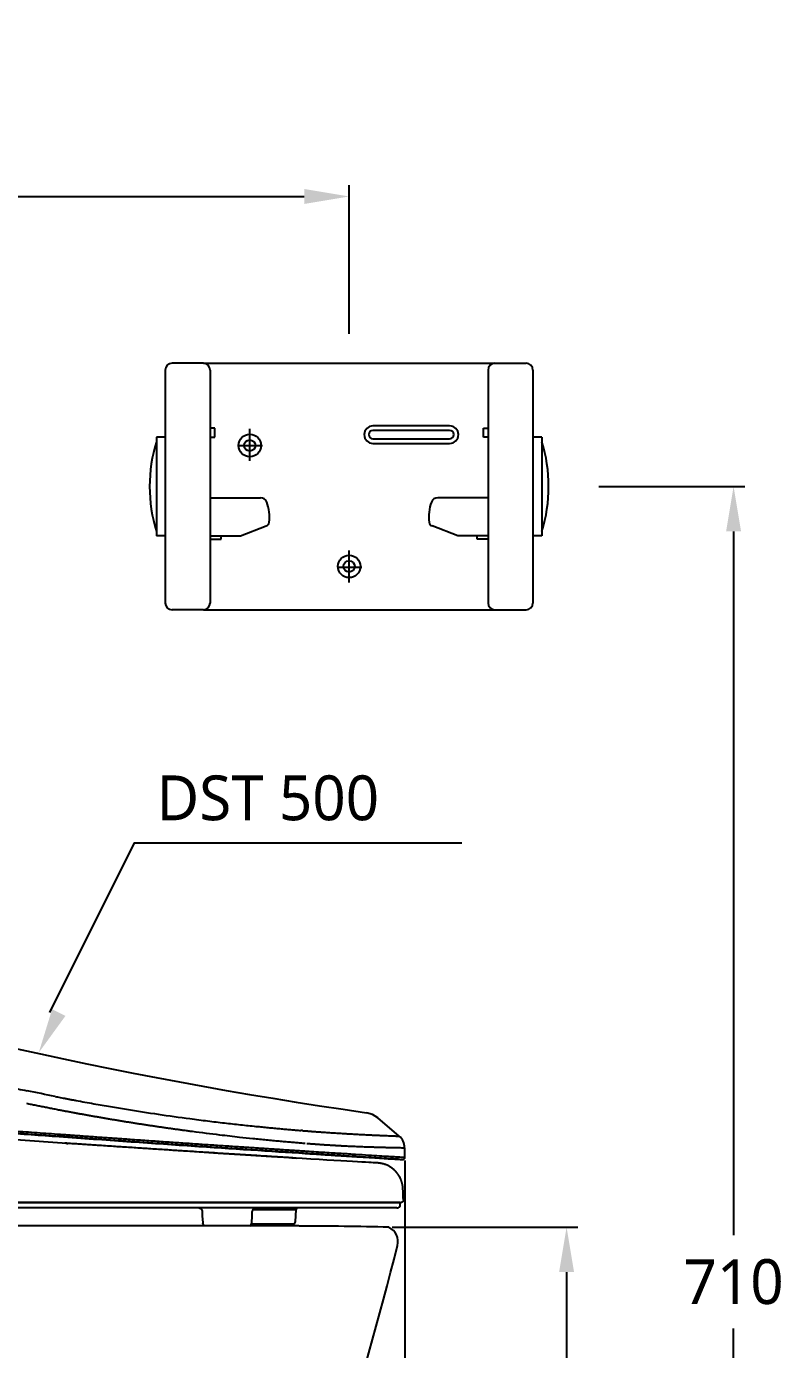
# Model space of a CAD drawing. Extents: x -4361 to 1554, y -156 to 2372.
# Drawn here: x -3653 to -3315, y 516 to 1107 of the extents above; entities that cross this region are included whole.
import ezdxf

# ---------------------------------------------------------------- set-up
doc = ezdxf.new("R2010")
doc.units = 0
doc.header["$LTSCALE"] = 20
doc.header["$MEASUREMENT"] = 0
doc.layers.get('0').update_dxf_attribs({"linetype": 'CONTINUOUS'})
doc.layers.get('DEFPOINTS').update_dxf_attribs({"linetype": 'CONTINUOUS'})
for name, color, linetype in [('1', 7, 'CONTINUOUS'), ('2', 2, 'CONTINUOUS'), ('3', 3, 'CONTINUOUS'), ('4', 4, 'CONTINUOUS')]:
    doc.layers.add(name, color=color, linetype=linetype)
doc.styles.add('ROMANS', font='NanumGothic.ttf', dxfattribs={"height": 10.144927})
doc.styles.get("Standard").update_dxf_attribs({"font": 'NanumGothic.ttf'})
doc.dimstyles.get("Standard").update_dxf_attribs({"dimtxt": 2.7, "dimasz": 2.5, "dimexe": 1.5, "dimexo": 1.5, "dimgap": 1.5, "dimtad": 1, "dimdec": 0, "dimlfac": 10, "dimzin": 0, "dimdsep": 46, "dimtxsty": 'Standard', "dimcen": 0, "dimclrt": 2, "dimadec": 0, "dimazin": 0, "dimtfac": 1, "dimtdec": 0, "dimtmove": 0, "dimatfit": 3, "dimfxl": 0, "dimtolj": 1, "dimtzin": 0, "dimarcsym": 0})

# ---------------------------------------------------------------- blocks, each defined once
blk = doc.blocks.new('*D57')
at = {"color": 3, "lineweight": -2}
for p, q in [((-3397.72, 901.32), (-3332.65, 901.32)), ((-3337.65, 881.32), (-3337.65, 567.14)), ((-3337.65, 211.32), (-3337.65, 525.5)), ((-3354.85, 191.32), (-3332.65, 191.32))]:
    blk.add_line(p, q, dxfattribs=at)
at = {"color": 3}
for points in [[(-3340.98, 881.32), (-3334.31, 881.32), (-3337.65, 901.32)], [(-3340.98, 211.32), (-3334.31, 211.32), (-3337.65, 191.32)]]:
    blk.add_solid(points, dxfattribs=at)
at = {"layer": 'DEFPOINTS', "color": 0}
for p in [(-3399.22, 901.32), (-3356.35, 191.32), (-3337.65, 191.32)]:
    blk.add_point(p, dxfattribs=at)
at = {"color": 2, "insert": (-3337.65, 546.32), "char_height": 20, "attachment_point": 5}
blk.add_mtext('\\A1;710', dxfattribs=at)
blk = doc.blocks.new('*D58')
at = {"layer": '1', "color": 3, "lineweight": -2}
for p, q in [((-4229.15, 1105.16), (-4229.15, 1025.78)), ((-3509.15, 969.5), (-3509.15, 1035.78)), ((-4209.15, 1030.78), (-3529.15, 1030.78))]:
    blk.add_line(p, q, dxfattribs=at)
at = {"layer": '1', "color": 3}
for points in [[(-4209.15, 1034.11), (-4209.15, 1027.45), (-4229.15, 1030.78)], [(-3529.15, 1034.11), (-3529.15, 1027.45), (-3509.15, 1030.78)]]:
    blk.add_solid(points, dxfattribs=at)
at = {"layer": 'DEFPOINTS', "color": 0}
for p in [(-4229.15, 1106.66), (-3509.15, 1030.78), (-3509.15, 968)]:
    blk.add_point(p, dxfattribs=at)
at = {"layer": '1', "color": 2, "insert": (-3869.15, 1051.62), "char_height": 20, "attachment_point": 5}
blk.add_mtext('\\A1;720', dxfattribs=at)
blk = doc.blocks.new('*D66')
at = {"color": 3, "lineweight": -2}
for p, q in [((-3489.94, 570.7), (-3407.15, 570.7)), ((-3412.15, 550.7), (-3412.15, 401.91)), ((-3412.15, 211.32), (-3412.15, 360.11)), ((-3633.8, 191.32), (-3407.15, 191.32))]:
    blk.add_line(p, q, dxfattribs=at)
at = {"color": 3}
for points in [[(-3415.49, 550.7), (-3408.82, 550.7), (-3412.15, 570.7)], [(-3415.49, 211.32), (-3408.82, 211.32), (-3412.15, 191.32)]]:
    blk.add_solid(points, dxfattribs=at)
at = {"layer": 'DEFPOINTS', "color": 0}
for p in [(-3491.44, 570.7), (-3635.3, 191.32), (-3412.15, 191.32)]:
    blk.add_point(p, dxfattribs=at)
at = {"color": 2, "insert": (-3412.15, 381.01), "char_height": 20, "attachment_point": 5}
blk.add_mtext('\\A1;380', dxfattribs=at)
blk = doc.blocks.new('*D62')
at = {"color": 3, "lineweight": -2}
for p, q in [((-3484.29, 600.46), (-3484.29, -45.98)), ((-4229.15, 189.82), (-4229.15, -45.98)), ((-4209.15, -40.98), (-3504.29, -40.98))]:
    blk.add_line(p, q, dxfattribs=at)
at = {"color": 3}
for points in [[(-4209.15, -37.64), (-4209.15, -44.31), (-4229.15, -40.98)], [(-3504.29, -37.64), (-3504.29, -44.31), (-3484.29, -40.98)]]:
    blk.add_solid(points, dxfattribs=at)
at = {"layer": 'DEFPOINTS', "color": 0}
for p in [(-3484.29, 601.96), (-4229.15, 191.32), (-3484.29, -40.98)]:
    blk.add_point(p, dxfattribs=at)
at = {"color": 2, "insert": (-3858.72, -20.2), "char_height": 20, "attachment_point": 5}
blk.add_mtext('\\A1;745', dxfattribs=at)

msp = doc.modelspace()

# ---------------------------------------------------------------- linework, layer by layer
for p, q in [((-3486.83, 611.4), (-3496.32, 619.53)), ((-3635.02, 608.23), (-3635.63, 608.28)), ((-3532.44, 601.48), (-3532.92, 601.51)), ((-3632.38, 581.82), (-3812.96, 581.82)), ((-3526.98, 581.82), (-3632.38, 581.82)), ((-3486.33, 581.82), (-3526.98, 581.82)), ((-3486.33, 580.82), (-3486.33, 581.82)), ((-3574.72, 577.82), (-3574.72, 575.82)), ((-3574.72, 575.82), (-3574.48, 572.65)), ((-3552.61, 572.65), (-3552.33, 575.82)), ((-3552.33, 575.82), (-3552.33, 577.82)), ((-3532.8, 578.56), (-3552.14, 578.56)), ((-3533.08, 573.27), (-3532.8, 578.56))]:
    msp.add_line(p, q)
at = {"flags": 128}
for points in [[(-3496.3, 619.51), (-3498.7, 621.04), (-3501.43, 621.84)], [(-3635.1, 608.14), (-3657.8, 609.69), (-3685.45, 611.35), (-3709.32, 613.07), (-3733.38, 614.85), (-3756.85, 616.64)], [(-3532.89, 601.5), (-3543.81, 602.19), (-3555.36, 602.92), (-3567.5, 603.7), (-3580.18, 604.51), (-3593.34, 605.37), (-3606.94, 606.26), (-3620.93, 607.19), (-3634.57, 608.11)], [(-3496.9, 599.44), (-3496.9, 599.44), (-3497.08, 599.45), (-3497.57, 599.47), (-3498.36, 599.51), (-3499.29, 599.57), (-3500.43, 599.63), (-3501.84, 599.71), (-3503.53, 599.81), (-3505.48, 599.92), (-3507.7, 600.05), (-3510.19, 600.2), (-3512.92, 600.36), (-3515.9, 600.54), (-3519.13, 600.73), (-3522.58, 600.94), (-3526.27, 601.16), (-3530.17, 601.4), (-3533.61, 601.6)]]:
    msp.add_lwpolyline(points, dxfattribs=at)
for centre, radius, start, end in [((-3210.79, 2648.01), 2046.91, 252.37726, 261.83817), ((-3490.99, 606.32), 6.57, 359.14546, 50.9237), ((-7483.53, 524.32), 4000, 1.11203, 1.17319), ((-3497.13, 594.95), 4.5, 87.00132, 92.53693), ((-3485.28, 601.93), 1, 266.45627, 1.73021), ((-3550.83, 577.82), 1.5, 90, 180), ((-3532.01, 578.52), 0.8, 90, 177), ((-3487.83, 580.82), 1.5, 270, 0), ((-3534.08, 573.32), 1, 270, 356.99995), ((-3572.4, 572.77), 2.09, 183.39679, 224.18359), ((-3554.6, 572.82), 2, 310.37912, 355), ((-3523.97, -477.63), 1048.83, 88.2225, 90.39731), ((-3494.33, 564.32), 7, 345.02477, 65.63388), ((-5011.85, 943.02), 1571.02, 331.52271, 345.98549)]:
    msp.add_arc(centre, radius, start, end)
for points, knots in [([(-3827.98, 683.4), (-3827.21, 683.09), (-3825.67, 682.47), (-3823.38, 681.57), (-3821.14, 680.69), (-3818.95, 679.83), (-3816.8, 679), (-3814.7, 678.18), (-3812.64, 677.39), (-3810.63, 676.63), (-3805.93, 674.85), (-3798.57, 672.11), (-3788.48, 668.48), (-3778.12, 664.87), (-3767.79, 661.41), (-3756.83, 657.86), (-3745.54, 654.34), (-3734.09, 650.92), (-3722.86, 647.71), (-3711.98, 644.72), (-3700.97, 641.83), (-3689.98, 639.09), (-3681.54, 637.08), (-3671.55, 635.7), (-3668.14, 634.93), (-3664.56, 634.14), (-3660.81, 633.32), (-3656.88, 632.47), (-3654.21, 631.91), (-3652.84, 631.63)], [0, 0, 0, 0, 0.0138734, 0.0274604, 0.0407621, 0.0537798, 0.0665145, 0.0789673, 0.0911392, 0.1030313, 0.1146445, 0.1743901, 0.2332494, 0.2926039, 0.3566416, 0.4143727, 0.4843971, 0.5538583, 0.6141013, 0.6800954, 0.7433561, 0.8059629, 0.8717218, 0.8905761, 0.9104379, 0.9313089, 0.9531911, 0.9760871, 1, 1, 1, 1]), ([(-3845.42, 627.24), (-3811.12, 624.3), (-3776.82, 621.47), (-3708.91, 616.11), (-3671.32, 613.57), (-3638.45, 611.2)], [0, 0, 0, 0, 0.5, 0.5, 1, 1, 1, 1]), ([(-3638.8, 611.23), (-3639.62, 611.29), (-3641.25, 611.4), (-3643.71, 611.58), (-3646.16, 611.76), (-3648.62, 611.94), (-3651.08, 612.12), (-3653.54, 612.3), (-3656, 612.48), (-3658.46, 612.66), (-3660.92, 612.84), (-3663.38, 613.02), (-3669.5, 613.47), (-3683.31, 614.21), (-3696.81, 615.22), (-3710.35, 616.26), (-3723.83, 617.3), (-3737.26, 618.35), (-3750.47, 619.39), (-3763.54, 620.44), (-3776.28, 621.47), (-3788.82, 622.49), (-3800.85, 623.48), (-3812.6, 624.46), (-3822.02, 625.25), (-3829.38, 625.87), (-3834.71, 626.33), (-3840.05, 626.78), (-3843.63, 627.09), (-3845.42, 627.24)], [0, 0, 0, 0, 0.012464, 0.024918, 0.037363, 0.049797, 0.062222, 0.074637, 0.087043, 0.09944, 0.111828, 0.124207, 0.136578, 0.204114, 0.271685, 0.338603, 0.405781, 0.47176, 0.537293, 0.60049, 0.66414, 0.724262, 0.784264, 0.840206, 0.896076, 0.921897, 0.947823, 0.973857, 1, 1, 1, 1]), ([(-3845.33, 628.27), (-3844.44, 628.19), (-3842.66, 628.04), (-3839.98, 627.81), (-3837.32, 627.58), (-3834.65, 627.35), (-3831.99, 627.13), (-3829.34, 626.9), (-3826.69, 626.68), (-3824.05, 626.45), (-3821.4, 626.23), (-3818.77, 626.01), (-3816.14, 625.79), (-3813.51, 625.57), (-3810.89, 625.35), (-3808.27, 625.13), (-3805.66, 624.92), (-3803.06, 624.7), (-3800.46, 624.48), (-3797.86, 624.27), (-3795.27, 624.06), (-3792.68, 623.84), (-3790.1, 623.63), (-3787.52, 623.42), (-3784.95, 623.21), (-3782.39, 623), (-3779.83, 622.79), (-3777.27, 622.58), (-3774.72, 622.38), (-3772.18, 622.17), (-3769.64, 621.97), (-3767.1, 621.76), (-3764.57, 621.56), (-3762.05, 621.36), (-3759.53, 621.15), (-3757.02, 620.95), (-3754.51, 620.75), (-3752.01, 620.55), (-3749.52, 620.36), (-3747.03, 620.16), (-3744.54, 619.96), (-3741.08, 619.69), (-3736.64, 619.34), (-3731.23, 618.92), (-3725.84, 618.5), (-3720.47, 618.08), (-3715.11, 617.67), (-3709.77, 617.26), (-3704.45, 616.85), (-3699.15, 616.44), (-3693.86, 616.04), (-3688.6, 615.65), (-3683.35, 615.25), (-3674.12, 614.86), (-3668.91, 614.48), (-3663.73, 614.09), (-3658.56, 613.71), (-3653.41, 613.33), (-3648.28, 612.96), (-3643.17, 612.59), (-3639.78, 612.34), (-3638.09, 612.22)], [0, 0, 0, 0, 0.0129911, 0.0259606, 0.0389085, 0.0518349, 0.0647398, 0.0776231, 0.0904848, 0.103325, 0.1161436, 0.1289406, 0.1417161, 0.1544701, 0.1672024, 0.1799133, 0.1926025, 0.2052702, 0.2179163, 0.2305409, 0.2431439, 0.2557254, 0.2682852, 0.2808236, 0.2933403, 0.3058355, 0.3183091, 0.3307612, 0.3431916, 0.3556006, 0.3679879, 0.3803537, 0.3926979, 0.4050206, 0.4173217, 0.4296012, 0.4418591, 0.4540955, 0.4663103, 0.4785035, 0.4906752, 0.5028253, 0.529434, 0.5559936, 0.5825041, 0.6089656, 0.635378, 0.6617414, 0.6880557, 0.7143209, 0.740537, 0.7667041, 0.7928221, 0.8188911, 0.844911, 0.8708818, 0.8968036, 0.9226763, 0.9484999, 0.9742745, 1, 1, 1, 1]), ([(-3653.08, 626.06), (-3652.36, 625.91), (-3650.94, 625.62), (-3648.81, 625.19), (-3646.69, 624.76), (-3644.59, 624.35), (-3642.5, 623.94), (-3641.12, 623.67), (-3640.42, 623.53)], [0, 0, 0, 0, 0.169159, 0.337321, 0.504485, 0.670654, 0.835825, 1, 1, 1, 1]), ([(-3640.31, 629.1), (-3639.94, 629.03), (-3639.18, 628.88), (-3638.43, 628.74), (-3638.06, 628.67)], [0, 0, 0, 0, 0.499994, 1, 1, 1, 1]), ([(-3638.06, 628.67), (-3637.6, 628.58), (-3636.68, 628.4), (-3635.29, 628.13), (-3633.87, 627.86), (-3632.42, 627.59), (-3628.8, 626.91), (-3623.15, 625.88), (-3615.66, 624.57), (-3606, 622.97), (-3594.09, 621.12), (-3582.08, 619.44), (-3572.3, 618.19), (-3564.78, 617.28), (-3557.59, 616.47), (-3552.03, 615.89), (-3547.97, 615.48), (-3545.29, 615.22), (-3542.69, 614.97), (-3540.16, 614.74), (-3537.71, 614.52), (-3535.33, 614.31), (-3533.01, 614.11), (-3531.5, 613.99), (-3530.76, 613.93)], [0, 0, 0, 0, 0.01144, 0.023136, 0.035087, 0.047293, 0.059754, 0.126886, 0.191105, 0.252501, 0.37783, 0.506279, 0.579686, 0.651397, 0.721418, 0.78976, 0.817745, 0.845233, 0.872232, 0.898744, 0.924774, 0.950325, 0.975399, 1, 1, 1, 1]), ([(-3638.16, 623.09), (-3637.67, 623), (-3636.7, 622.81), (-3635.23, 622.53), (-3633.75, 622.25), (-3632.24, 621.97), (-3630.73, 621.69), (-3629.2, 621.41), (-3627.65, 621.13), (-3626.09, 620.85), (-3624.52, 620.57), (-3622.93, 620.29), (-3621.32, 620.01), (-3619.7, 619.73), (-3618.07, 619.44), (-3616.42, 619.16), (-3614.76, 618.88), (-3613.09, 618.6), (-3611.4, 618.33), (-3609.7, 618.05), (-3607.99, 617.77), (-3606.27, 617.5), (-3604.53, 617.22), (-3602.78, 616.95), (-3601.02, 616.67), (-3599.25, 616.4), (-3597.47, 616.13), (-3595.68, 615.87), (-3593.87, 615.6), (-3592.06, 615.34), (-3590.23, 615.08), (-3588.4, 614.82), (-3586.55, 614.56), (-3584.7, 614.3), (-3582.84, 614.05), (-3580.97, 613.8), (-3575.59, 613.08), (-3567.84, 612.12), (-3558.91, 611.09), (-3553.03, 610.47), (-3549.1, 610.06), (-3546.15, 609.77), (-3543.29, 609.49), (-3540.57, 609.24), (-3537.97, 609), (-3535.5, 608.78), (-3533.15, 608.58), (-3530.93, 608.4), (-3529.49, 608.28), (-3528.79, 608.23)], [0, 0, 0, 0, 0.011972, 0.024091, 0.036357, 0.04877, 0.061331, 0.074038, 0.086893, 0.099894, 0.113043, 0.126339, 0.139781, 0.153371, 0.167109, 0.180993, 0.195024, 0.209202, 0.223528, 0.238001, 0.25262, 0.267387, 0.282301, 0.297362, 0.31257, 0.327924, 0.343426, 0.359075, 0.374871, 0.390814, 0.406903, 0.42314, 0.439523, 0.456054, 0.472731, 0.489556, 0.506527, 0.618756, 0.703402, 0.760464, 0.789942, 0.819779, 0.848594, 0.876385, 0.903153, 0.928899, 0.953622, 0.977322, 1, 1, 1, 1]), ([(-3529.53, 603.73), (-3529.9, 603.76), (-3530.63, 603.81), (-3531.74, 603.88), (-3532.86, 603.95), (-3533.97, 604.02), (-3535.09, 604.1), (-3537.94, 604.28), (-3542.59, 604.59), (-3549.08, 605.01), (-3555.64, 605.45), (-3562.43, 605.9), (-3569.54, 606.38), (-3577.04, 606.89), (-3584.76, 607.42), (-3592.67, 607.96), (-3600.68, 608.52), (-3608.63, 609.08), (-3616.55, 609.63), (-3622.74, 610.07), (-3627.28, 610.4), (-3630.14, 610.6), (-3633.01, 610.81), (-3635.9, 611.02), (-3637.83, 611.16), (-3638.8, 611.23)], [0, 0, 0, 0, 0.01203, 0.02403, 0.036003, 0.047947, 0.059864, 0.071754, 0.138424, 0.204914, 0.268844, 0.3328, 0.401468, 0.470091, 0.540564, 0.611119, 0.680658, 0.750214, 0.815877, 0.881849, 0.905421, 0.92902, 0.952647, 0.976306, 1, 1, 1, 1]), ([(-3638.09, 612.22), (-3638.09, 612.07), (-3638.11, 611.93), (-3638.16, 611.68), (-3638.19, 611.58), (-3638.25, 611.41), (-3638.28, 611.34), (-3638.36, 611.23), (-3638.41, 611.2), (-3638.45, 611.2)], [0, 0, 0, 0, 0.25, 0.25, 0.5, 0.5, 0.75, 0.75, 1, 1, 1, 1]), ([(-3638.45, 611.2), (-3628.19, 610.46), (-3618.11, 609.74), (-3598.47, 608.36), (-3588.91, 607.7), (-3570.43, 606.44), (-3561.53, 605.84), (-3544.49, 604.71), (-3536.36, 604.18), (-3528.69, 603.68)], [0, 0, 0, 0, 0.25, 0.25, 0.5, 0.5, 0.75, 0.75, 1, 1, 1, 1]), ([(-3638.09, 612.22), (-3637.56, 612.18), (-3636.5, 612.11), (-3634.93, 611.99), (-3633.35, 611.88), (-3631.79, 611.77), (-3630.23, 611.66), (-3628.68, 611.55), (-3627.14, 611.44), (-3625.61, 611.33), (-3624.08, 611.22), (-3622.56, 611.11), (-3621.04, 611), (-3619.53, 610.9), (-3618.03, 610.79), (-3616.54, 610.69), (-3615.06, 610.58), (-3613.58, 610.48), (-3612.11, 610.37), (-3610.64, 610.27), (-3609.18, 610.17), (-3605.72, 609.93), (-3600.29, 609.55), (-3593.02, 609.04), (-3585.92, 608.56), (-3578.92, 608.08), (-3572.04, 607.61), (-3565.27, 607.16), (-3558.67, 606.72), (-3553.51, 606.37), (-3549.7, 606.12), (-3547.16, 605.95), (-3544.65, 605.79), (-3542.17, 605.62), (-3539.72, 605.46), (-3537.3, 605.31), (-3534.91, 605.15), (-3532.55, 605), (-3530.22, 604.85), (-3528.69, 604.75), (-3527.92, 604.7)], [0, 0, 0, 0, 0.012828, 0.025626, 0.038392, 0.051127, 0.063832, 0.076505, 0.089147, 0.101759, 0.114339, 0.126889, 0.139407, 0.151895, 0.164351, 0.176777, 0.189171, 0.201534, 0.213867, 0.226168, 0.238439, 0.250678, 0.314057, 0.376887, 0.439167, 0.500898, 0.563926, 0.626563, 0.688811, 0.750669, 0.775798, 0.800883, 0.825925, 0.850923, 0.875878, 0.90079, 0.925657, 0.950482, 0.975263, 1, 1, 1, 1]), ([(-3529.95, 613.86), (-3529.65, 613.84), (-3529.07, 613.79), (-3528.2, 613.72), (-3527.36, 613.66), (-3526.53, 613.59), (-3525.72, 613.53), (-3524.92, 613.47), (-3524.14, 613.41), (-3523.38, 613.35), (-3522.63, 613.3), (-3521.9, 613.25), (-3520.97, 613.18), (-3519.86, 613.1), (-3518.55, 613.01), (-3517.25, 612.92), (-3515.95, 612.84), (-3514.65, 612.76), (-3513.79, 612.7), (-3513.36, 612.68)], [0, 0, 0, 0, 0.0486696, 0.0967577, 0.1442705, 0.191214, 0.237594, 0.283416, 0.3286853, 0.373407, 0.4175861, 0.4612274, 0.5043354, 0.5838152, 0.6645007, 0.7464237, 0.8296204, 0.914131, 1, 1, 1, 1]), ([(-3513.36, 612.68), (-3512.59, 612.63), (-3511.06, 612.54), (-3508.8, 612.41), (-3506.43, 612.28), (-3504.43, 612.17), (-3502.84, 612.09), (-3501.73, 612.04), (-3500.69, 611.98), (-3499.71, 611.94), (-3498.79, 611.89), (-3497.93, 611.85), (-3496.73, 611.8), (-3495.3, 611.73), (-3493.7, 611.66), (-3492.22, 611.6), (-3490.74, 611.54), (-3489.58, 611.49), (-3488.77, 611.46), (-3488.27, 611.45), (-3487.86, 611.43), (-3487.48, 611.41), (-3487.14, 611.4), (-3486.93, 611.39), (-3486.82, 611.39), (-3486.83, 611.39), (-3486.84, 611.39)], [0, 0, 0, 0, 0.045615, 0.091134, 0.140788, 0.200489, 0.228935, 0.256635, 0.283594, 0.309816, 0.3353, 0.360047, 0.38405, 0.442328, 0.495585, 0.551706, 0.61443, 0.691877, 0.734636, 0.771224, 0.80157, 0.839324, 0.886538, 0.936166, 0.974305, 1, 1, 1, 1]), ([(-3534.74, 601.7), (-3535.1, 601.72), (-3535.84, 601.76), (-3536.98, 601.84), (-3538.14, 601.91), (-3539.33, 601.98), (-3540.55, 602.06), (-3541.8, 602.14), (-3543.07, 602.22), (-3544.38, 602.3), (-3545.72, 602.38), (-3548.8, 602.58), (-3553.58, 602.88), (-3561.33, 603.37), (-3570.46, 603.95), (-3579.66, 604.54), (-3587.64, 605.05), (-3594.22, 605.48), (-3600.89, 605.92), (-3607.57, 606.35), (-3614.34, 606.8), (-3619.93, 607.17), (-3624.25, 607.45), (-3627.14, 607.65), (-3629.96, 607.83), (-3632.7, 608.02), (-3634.51, 608.14), (-3635.4, 608.2)], [0, 0, 0, 0, 0.013183, 0.026616, 0.040298, 0.054227, 0.068402, 0.08282, 0.097482, 0.112385, 0.12753, 0.142916, 0.216094, 0.285799, 0.391735, 0.500091, 0.561653, 0.62509, 0.689152, 0.750072, 0.811182, 0.875037, 0.901509, 0.927241, 0.952234, 0.976488, 1, 1, 1, 1]), ([(-3486.55, 601.01), (-3486.55, 601.01), (-3486.44, 601), (-3486.82, 601.02), (-3487.74, 601.08), (-3489.39, 601.18), (-3491.66, 601.32), (-3494.56, 601.51), (-3498.32, 601.74), (-3503.07, 602.04), (-3508.9, 602.41), (-3515.31, 602.82), (-3522.14, 603.26), (-3527.09, 603.58), (-3529.53, 603.73)], [0, 0, 0, 0, 0.000325, 0.085218, 0.170152, 0.255095, 0.340059, 0.425229, 0.510167, 0.61232, 0.714244, 0.813635, 0.908369, 1, 1, 1, 1]), ([(-3528.69, 603.68), (-3526.01, 603.51), (-3520.67, 603.16), (-3513.5, 602.7), (-3507.03, 602.29), (-3501.35, 601.93), (-3496.48, 601.63), (-3492.45, 601.37), (-3489.3, 601.18), (-3487, 601.03), (-3485.72, 600.96), (-3485.19, 600.92), (-3485.35, 600.93), (-3485.35, 600.93)], [0, 0, 0, 0, 0.100069, 0.200122, 0.300157, 0.400159, 0.500121, 0.600064, 0.700005, 0.799938, 0.899858, 0.999757, 1, 1, 1, 1]), ([(-3527.97, 608.16), (-3527.68, 608.14), (-3527.09, 608.09), (-3526.22, 608.02), (-3525.36, 607.96), (-3524.52, 607.89), (-3523.69, 607.83), (-3522.87, 607.77), (-3522.07, 607.71), (-3521.28, 607.66), (-3520.51, 607.61), (-3519.74, 607.55), (-3518.99, 607.51), (-3518.26, 607.46), (-3517.53, 607.41), (-3516.82, 607.37), (-3516.12, 607.33), (-3515.44, 607.29), (-3514.76, 607.25), (-3514.1, 607.21), (-3513.45, 607.18), (-3512.82, 607.14), (-3512.19, 607.11), (-3511.58, 607.08), (-3511.17, 607.06), (-3510.97, 607.05)], [0, 0, 0, 0, 0.047392, 0.094429, 0.141112, 0.18744, 0.233412, 0.279028, 0.324289, 0.369193, 0.413741, 0.457933, 0.501768, 0.545248, 0.58837, 0.631137, 0.673547, 0.7156, 0.757298, 0.798639, 0.839624, 0.880253, 0.920525, 0.960441, 1, 1, 1, 1]), ([(-3527.92, 604.7), (-3525.21, 604.52), (-3519.81, 604.18), (-3512.6, 603.72), (-3506.1, 603.31), (-3500.39, 602.95), (-3495.49, 602.64), (-3491.44, 602.39), (-3488.25, 602.19), (-3485.98, 602.05), (-3484.55, 601.97), (-3484.37, 601.95), (-3484.29, 601.95)], [0, 0, 0, 0, 0.101033, 0.200696, 0.300439, 0.400656, 0.500028, 0.600378, 0.70027, 0.80012, 0.900162, 1, 1, 1, 1]), ([(-3510.97, 607.05), (-3510, 607), (-3508.01, 606.91), (-3505.17, 606.79), (-3502.52, 606.69), (-3500.21, 606.61), (-3498.2, 606.54), (-3496.36, 606.48), (-3494.49, 606.43), (-3492.62, 606.38), (-3490.81, 606.33), (-3489.18, 606.3), (-3487.67, 606.27), (-3486.33, 606.24), (-3485.28, 606.23), (-3484.65, 606.22), (-3484.31, 606.21), (-3484.43, 606.22), (-3484.45, 606.22)], [0, 0, 0, 0, 0.057523, 0.117499, 0.179928, 0.235341, 0.283339, 0.333259, 0.385102, 0.447383, 0.51168, 0.577993, 0.646321, 0.725953, 0.81255, 0.893893, 0.974507, 1, 1, 1, 1]), ([(-3485.16, 587.99), (-3485.16, 588.1), (-3485.18, 588.33), (-3485.21, 588.66), (-3485.24, 588.99), (-3485.29, 589.31), (-3485.34, 589.62), (-3485.4, 589.92), (-3485.47, 590.22), (-3485.54, 590.51), (-3485.62, 590.79), (-3485.7, 591.06), (-3485.79, 591.33), (-3485.88, 591.59), (-3485.98, 591.84), (-3486.07, 592.08), (-3486.17, 592.31), (-3486.28, 592.54), (-3486.38, 592.75), (-3486.49, 592.96), (-3486.6, 593.17), (-3486.7, 593.36), (-3486.81, 593.55), (-3486.92, 593.73), (-3487.03, 593.9), (-3487.14, 594.07), (-3487.25, 594.23), (-3487.35, 594.38), (-3487.46, 594.53), (-3487.56, 594.66), (-3487.66, 594.8), (-3487.76, 594.92), (-3487.86, 595.04), (-3487.95, 595.16), (-3488.04, 595.26), (-3488.13, 595.37), (-3488.22, 595.46), (-3488.3, 595.55), (-3488.38, 595.64), (-3488.45, 595.72), (-3488.53, 595.8), (-3488.59, 595.87), (-3488.66, 595.93), (-3488.72, 595.99), (-3488.78, 596.05), (-3488.83, 596.1), (-3488.88, 596.14), (-3489.09, 596.34), (-3489.47, 596.68), (-3490.06, 597.14), (-3490.66, 597.55), (-3491.29, 597.93), (-3491.93, 598.26), (-3492.58, 598.55), (-3493.25, 598.8), (-3493.93, 599.01), (-3494.61, 599.18), (-3495.3, 599.31), (-3495.99, 599.4), (-3496.67, 599.44), (-3497.13, 599.44), (-3497.36, 599.44)], [0, 0, 0, 0, 0.018456, 0.036575, 0.054356, 0.071799, 0.088904, 0.105672, 0.122102, 0.138194, 0.153949, 0.169366, 0.184445, 0.199186, 0.21359, 0.227656, 0.241384, 0.254774, 0.267827, 0.280542, 0.292919, 0.304959, 0.316661, 0.328025, 0.339051, 0.34974, 0.360091, 0.370104, 0.379779, 0.389117, 0.398117, 0.406779, 0.415103, 0.42309, 0.430739, 0.43805, 0.445024, 0.451659, 0.457957, 0.463917, 0.46954, 0.474825, 0.479772, 0.484381, 0.488652, 0.492586, 0.496182, 0.499441, 0.539593, 0.579472, 0.619075, 0.658404, 0.697458, 0.736237, 0.774742, 0.812972, 0.850927, 0.888607, 0.926013, 0.963144, 1, 1, 1, 1]), ([(-3632.85, 579.32), (-3633.64, 579.32), (-3635.22, 579.32), (-3637.59, 579.32), (-3639.96, 579.32), (-3642.33, 579.32), (-3644.71, 579.32), (-3647.09, 579.32), (-3649.47, 579.32), (-3651.86, 579.32), (-3654.25, 579.32), (-3656.64, 579.32), (-3659.03, 579.32), (-3661.43, 579.32), (-3663.83, 579.32), (-3666.23, 579.32), (-3668.64, 579.32), (-3671.04, 579.32), (-3673.46, 579.32), (-3682.69, 579.32), (-3690.78, 579.32), (-3701.74, 579.32), (-3712.74, 579.32), (-3723.78, 579.32), (-3734.86, 579.32), (-3745.97, 579.32), (-3757.11, 579.32), (-3766.2, 579.32), (-3773.22, 579.32), (-3778.18, 579.32), (-3783.14, 579.32), (-3788.11, 579.32), (-3793.07, 579.32), (-3798.04, 579.32), (-3803.01, 579.32), (-3807.98, 579.32), (-3811.3, 579.32), (-3812.96, 579.32)], [0, 0, 0, 0, 0.0138759, 0.02775, 0.0416226, 0.0554937, 0.0693637, 0.0832328, 0.0971012, 0.1109691, 0.1248368, 0.1387045, 0.1525723, 0.1664406, 0.1803096, 0.1941794, 0.2080504, 0.2219227, 0.2357965, 0.2496721, 0.3122633, 0.3748347, 0.4374067, 0.5000003, 0.5625915, 0.6251628, 0.6877349, 0.7503284, 0.7780775, 0.8058204, 0.833559, 0.8612951, 0.8890303, 0.9167667, 0.9445059, 0.9722497, 1, 1, 1, 1]), ([(-3759.67, 581.82), (-3758.88, 581.82), (-3757.29, 581.82), (-3754.91, 581.82), (-3752.53, 581.82), (-3750.15, 581.82), (-3747.78, 581.82), (-3745.41, 581.82), (-3743.04, 581.82), (-3740.67, 581.82), (-3738.3, 581.82), (-3735.93, 581.82), (-3733.57, 581.82), (-3731.2, 581.82), (-3728.84, 581.82), (-3726.48, 581.82), (-3724.12, 581.82), (-3721.77, 581.82), (-3719.41, 581.82), (-3717.06, 581.82), (-3714.71, 581.82), (-3712.36, 581.82), (-3710.02, 581.82), (-3707.67, 581.82), (-3705.33, 581.82), (-3702.99, 581.82), (-3700.65, 581.82), (-3698.32, 581.82), (-3695.99, 581.82), (-3693.65, 581.82), (-3691.33, 581.82), (-3689, 581.82), (-3686.68, 581.82), (-3684.36, 581.82), (-3682.04, 581.82), (-3679.72, 581.82), (-3673.41, 581.82), (-3671.1, 581.82), (-3668.79, 581.82), (-3666.48, 581.82), (-3664.18, 581.82), (-3661.88, 581.82), (-3659.58, 581.82), (-3657.28, 581.82), (-3654.99, 581.82), (-3652.7, 581.82), (-3650.42, 581.82), (-3648.13, 581.82), (-3645.85, 581.82), (-3643.57, 581.82), (-3641.3, 581.82), (-3639.03, 581.82), (-3636.76, 581.82), (-3634.49, 581.82), (-3632.98, 581.82), (-3632.23, 581.82)], [0, 0, 0, 0, 0.018931, 0.03786, 0.056787, 0.075711, 0.094633, 0.113552, 0.132469, 0.151383, 0.170295, 0.189204, 0.208111, 0.227016, 0.245918, 0.264818, 0.283715, 0.30261, 0.321502, 0.340392, 0.359279, 0.378164, 0.397047, 0.415927, 0.434805, 0.45368, 0.472553, 0.491423, 0.510291, 0.529156, 0.548019, 0.56688, 0.585738, 0.604594, 0.623447, 0.642298, 0.661146, 0.679992, 0.698836, 0.717677, 0.736515, 0.755352, 0.774185, 0.793017, 0.811845, 0.830672, 0.849496, 0.868317, 0.887137, 0.905953, 0.924767, 0.943579, 0.962389, 0.981196, 1, 1, 1, 1]), ([(-3528.06, 579.32), (-3528.44, 579.32), (-3529.2, 579.32), (-3530.35, 579.32), (-3531.51, 579.32), (-3532.68, 579.32), (-3533.85, 579.32), (-3535.03, 579.32), (-3536.21, 579.32), (-3537.4, 579.32), (-3538.6, 579.32), (-3539.81, 579.32), (-3541.02, 579.32), (-3542.25, 579.32), (-3543.47, 579.32), (-3544.71, 579.32), (-3545.95, 579.32), (-3547.2, 579.32), (-3548.45, 579.32), (-3549.72, 579.32), (-3552.59, 579.32), (-3557.12, 579.32), (-3563.43, 579.32), (-3569.87, 579.32), (-3576.44, 579.32), (-3583.15, 579.32), (-3589.97, 579.32), (-3596.9, 579.32), (-3602.53, 579.32), (-3606.78, 579.32), (-3609.63, 579.32), (-3612.48, 579.32), (-3615.35, 579.32), (-3618.23, 579.32), (-3621.13, 579.32), (-3624.04, 579.32), (-3626.96, 579.32), (-3629.9, 579.32), (-3631.87, 579.32), (-3632.85, 579.32)], [0, 0, 0, 0, 0.013123, 0.026242, 0.039357, 0.052469, 0.065577, 0.078684, 0.091788, 0.104891, 0.117993, 0.131095, 0.144197, 0.1573, 0.170404, 0.18351, 0.196618, 0.20973, 0.222844, 0.235963, 0.249086, 0.311842, 0.374541, 0.437241, 0.500001, 0.562757, 0.625456, 0.688156, 0.750915, 0.775844, 0.800759, 0.825663, 0.850561, 0.875454, 0.900348, 0.925246, 0.950152, 0.975069, 1, 1, 1, 1]), ([(-3632.23, 581.82), (-3622.27, 581.82), (-3612.51, 581.82), (-3593.53, 581.82), (-3584.31, 581.82), (-3566.54, 581.82), (-3558, 581.82), (-3541.7, 581.82), (-3533.96, 581.82), (-3526.67, 581.82)], [0, 0, 0, 0, 0.25, 0.25, 0.5, 0.5, 0.75, 0.75, 1, 1, 1, 1]), ([(-3576.02, 579.32), (-3575.85, 579.32), (-3575.68, 579.28), (-3575.37, 579.13), (-3575.22, 579.02), (-3574.98, 578.74), (-3574.89, 578.58), (-3574.76, 578.21), (-3574.72, 578.02), (-3574.72, 577.82)], [0, 0, 0, 0, 0.25, 0.25, 0.5, 0.5, 0.75, 0.75, 1, 1, 1, 1]), ([(-3487.83, 579.32), (-3487.83, 579.32), (-3487.83, 579.32), (-3487.85, 579.32), (-3487.88, 579.32), (-3487.91, 579.32), (-3487.96, 579.32), (-3488.01, 579.32), (-3488.08, 579.32), (-3488.15, 579.32), (-3488.24, 579.32), (-3488.34, 579.32), (-3488.44, 579.32), (-3488.75, 579.32), (-3489.41, 579.32), (-3490.67, 579.32), (-3492.27, 579.32), (-3494.2, 579.32), (-3496.46, 579.32), (-3499.01, 579.32), (-3501.85, 579.32), (-3504.95, 579.32), (-3508.3, 579.32), (-3511.87, 579.32), (-3515.65, 579.32), (-3518.74, 579.32), (-3521.02, 579.32), (-3522.38, 579.32), (-3523.76, 579.32), (-3525.17, 579.32), (-3526.6, 579.32), (-3527.58, 579.32), (-3528.06, 579.32)], [0, 0, 0, 0, 0.0109605, 0.0219172, 0.0328709, 0.0438224, 0.0547725, 0.0657219, 0.0766714, 0.0876219, 0.098574, 0.1095286, 0.1204865, 0.1314483, 0.1968292, 0.2622148, 0.3269376, 0.3916652, 0.4554252, 0.5191901, 0.5817103, 0.6442351, 0.7052715, 0.7663126, 0.8256586, 0.8850095, 0.9041796, 0.9233422, 0.9425013, 0.9616612, 0.980826, 1, 1, 1, 1]), ([(-3526.67, 581.82), (-3520.21, 581.82), (-3514.4, 581.82), (-3504.28, 581.82), (-3499.96, 581.82), (-3493, 581.82), (-3490.35, 581.82), (-3486.8, 581.82), (-3485.91, 581.82), (-3485.91, 581.82)], [0, 0, 0, 0, 0.25, 0.25, 0.5, 0.5, 0.75, 0.75, 1, 1, 1, 1]), ([(-3484.91, 582.87), (-3484.91, 582.85), (-3484.9, 582.71), (-3484.96, 582.43), (-3485.14, 582.15), (-3485.34, 581.99), (-3485.51, 581.9), (-3485.7, 581.83), (-3485.84, 581.82), (-3485.91, 581.82)], [0, 0, 0, 0, 0.02977, 0.271719, 0.513668, 0.627471, 0.74646, 0.870637, 1, 1, 1, 1]), ([(-3635.51, 571.32), (-3643.59, 571.32), (-3651.72, 571.32), (-3668.07, 571.32), (-3680.29, 571.32), (-3696.82, 571.32), (-3705.12, 571.32), (-3721.79, 571.32), (-3730.16, 571.32), (-3746.94, 571.32), (-3755.36, 571.32), (-3772.25, 571.32), (-3780.71, 571.32), (-3797.65, 571.32), (-3806.14, 571.32), (-3823.13, 571.32), (-3831.63, 571.32), (-3840.13, 571.32)], [0, 0, 0, 0, 0.125, 0.125, 0.25, 0.25, 0.375, 0.375, 0.5, 0.5, 0.625, 0.625, 0.75, 0.75, 0.875, 0.875, 1, 1, 1, 1]), ([(-3532.27, 571.32), (-3535.81, 571.32), (-3539.45, 571.32), (-3546.97, 571.32), (-3550.84, 571.32), (-3558.78, 571.32), (-3562.85, 571.32), (-3571.18, 571.32), (-3575.44, 571.32), (-3584.14, 571.32), (-3588.57, 571.32), (-3597.59, 571.32), (-3602.18, 571.32), (-3611.49, 571.32), (-3616.21, 571.32), (-3625.77, 571.32), (-3630.62, 571.32), (-3635.51, 571.32)], [0, 0, 0, 0, 0.125, 0.125, 0.25, 0.25, 0.375, 0.375, 0.5, 0.5, 0.625, 0.625, 0.75, 0.75, 0.875, 0.875, 1, 1, 1, 1]), ([(-3552.7, 572.32), (-3552.06, 572.32), (-3549.48, 572.32), (-3545.7, 572.32), (-3541.46, 572.32), (-3538.16, 572.32), (-3535.8, 572.32), (-3534.35, 572.32), (-3534.17, 572.32), (-3534.08, 572.32)], [0, 0, 0, 0, 0.0524426, 0.2112526, 0.3711777, 0.5311027, 0.6899128, 0.8465391, 1, 1, 1, 1]), ([(-3531.24, 571.17), (-3531.25, 571.18), (-3531.57, 571.32), (-3531.92, 571.32), (-3532.27, 571.32)], [0, 0, 0, 0, 0.007117, 1, 1, 1, 1])]:
    msp.add_open_spline(points, degree=3, knots=knots)
for points, degree in [([(-3640.31, 629.1), (-3644.48, 629.92), (-3648.66, 630.76), (-3652.84, 631.63)], 3), ([(-3640.42, 623.53), (-3639.67, 623.39), (-3638.91, 623.24), (-3638.16, 623.09)], 3), ([(-3635.4, 608.2), (-3635.58, 608.21), (-3635.77, 608.22), (-3635.95, 608.23)], 3), ([(-3529.95, 613.86), (-3530.22, 613.88), (-3530.49, 613.91), (-3530.76, 613.93)], 3), ([(-3635.1, 608.06), (-3635.57, 608.16)], 1), ([(-3635.03, 608.13), (-3634.58, 608.04)], 1), ([(-3534.74, 601.7), (-3534.58, 601.69), (-3534.42, 601.68), (-3534.27, 601.67)], 3), ([(-3534.27, 601.67), (-3534.74, 601.62)], 1), ([(-3533.62, 601.57), (-3534.27, 601.61)], 1), ([(-3484.91, 582.87), (-3484.99, 584.57), (-3485.08, 586.28), (-3485.16, 587.99)], 3)]:
    msp.add_open_spline(points, degree=degree)
at = {"layer": '1'}
for p, q in [((-3553.48, 912.75), (-3553.48, 927.06)), ((-3558.87, 919.63), (-3547.86, 919.63)), ((-3509.15, 858.52), (-3509.15, 872.83)), ((-3514.54, 865.4), (-3503.52, 865.4))]:
    msp.add_line(p, q, dxfattribs=at)
at = {"layer": '3'}
msp.add_lwpolyline([(-3642.67, 666.53), (-3604.93, 742.23), (-3458.87, 742.23)], dxfattribs=at)
msp.add_solid([(-3635.69, 665.05), (-3647.6, 648.64), (-3641.65, 668.02)], dxfattribs=at)
at = {"layer": '4'}
for p, q in [((-3591.15, 953.32), (-3591.15, 849.32)), ((-3574.15, 956.32), (-3588.15, 956.32)), ((-3574.15, 956.32), (-3444.15, 956.32)), ((-3571.15, 953.32), (-3571.15, 849.32)), ((-3447.15, 953.32), (-3447.15, 849.32)), ((-3444.15, 956.32), (-3430.15, 956.32)), ((-3427.15, 953.32), (-3427.15, 849.32)), ((-3569.06, 927.34), (-3571.15, 927.34)), ((-3569.06, 923.32), (-3569.06, 927.34)), ((-3449.24, 927.34), (-3447.15, 927.34)), ((-3449.24, 923.32), (-3449.24, 927.34)), ((-3595.15, 923.32), (-3595.15, 879.32)), ((-3591.15, 923.32), (-3595.15, 923.32)), ((-3571.15, 923.32), (-3569.06, 923.32)), ((-3447.15, 923.32), (-3449.24, 923.32)), ((-3423.15, 923.32), (-3427.15, 923.32)), ((-3423.15, 923.32), (-3423.15, 879.32)), ((-3571.15, 896.32), (-3548.7, 896.32)), ((-3447.15, 896.32), (-3469.61, 896.32)), ((-3557.66, 879.32), (-3546.12, 883.74)), ((-3460.64, 879.32), (-3472.18, 883.74)), ((-3591.15, 879.32), (-3595.15, 879.32)), ((-3571.15, 879.32), (-3557.66, 879.32)), ((-3571.15, 877.77), (-3566.3, 877.77)), ((-3566.3, 877.77), (-3566.3, 879.32)), ((-3447.15, 879.32), (-3460.64, 879.32)), ((-3452, 877.77), (-3452, 879.32)), ((-3447.15, 877.77), (-3452, 877.77)), ((-3423.15, 879.32), (-3427.15, 879.32)), ((-3574.15, 846.32), (-3588.15, 846.32)), ((-3574.15, 846.32), (-3444.15, 846.32)), ((-3444.15, 846.32), (-3430.15, 846.32))]:
    msp.add_line(p, q, dxfattribs=at)
for points in [[(-3464.31, 920.59, 1), (-3464.31, 928.37), (-3498.53, 928.37, 1), (-3498.53, 920.59)], [(-3464.31, 922.59, 1), (-3464.31, 926.37), (-3498.53, 926.37, 1), (-3498.53, 922.59)]]:
    msp.add_lwpolyline(points, format="xyb", close=True, dxfattribs=at)
for centre, radius in [((-3553.48, 919.63), 5), ((-3553.48, 919.63), 2.5), ((-3509.15, 865.67), 5), ((-3509.15, 865.67), 2.5)]:
    msp.add_circle(centre, radius, dxfattribs=at)
for centre, radius, start, end in [((-3588.15, 953.32), 3, 90, 180), ((-3574.15, 953.32), 3, 0, 90), ((-3444.15, 953.32), 3, 90, 180), ((-3430.15, 953.32), 3, 0, 90), ((-3529.97, 901.32), 68.18, 162.94091, 197.05909), ((-3488.33, 901.32), 68.18, 342.94091, 17.05909), ((-3548.7, 893.32), 3, 20.74303, 90), ((-3563.22, 887.82), 18.53, 352.32155, 20.74303), ((-3455.08, 887.82), 18.53, 159.25697, 187.67845), ((-3469.61, 893.32), 3, 90, 159.25697), ((-3546.84, 885.61), 2, 290.97192, 352.32155), ((-3471.46, 885.61), 2, 187.67845, 249.02808), ((-3588.15, 849.32), 3, 180, 270), ((-3574.15, 849.32), 3, 270, 0), ((-3444.15, 849.32), 3, 180, 270), ((-3430.15, 849.32), 3, 270, 0)]:
    msp.add_arc(centre, radius, start, end, dxfattribs=at)

# ---------------------------------------------------------------- texts
at = {"layer": '2', "insert": (-3595.05, 762.23), "char_height": 20, "attachment_point": 4, "style": 'ROMANS'}
msp.add_mtext('DST 500', dxfattribs=at)

# ---------------------------------------------------------------- dimensions: what is measured, and where the dimension line sits
dim = msp.add_linear_dim(base=(-3337.65, 191.32), p1=(-3399.22, 901.32), p2=(-3356.35, 191.32), angle=90, dimstyle='Standard', override={"dimtxt": 20, "dimasz": 20, "dimexe": 5, "dimgap": 10, "dimtih": 1, "dimtoh": 1, "dimlfac": 1, "dimzin": 12, "dimclrd": 3, "dimclre": 3, "dimazin": 2, "dimarcsym": 1})
dim.commit()
dim.dimension.update_dxf_attribs({"geometry": '*D57', "text_midpoint": (-3337.65, 546.32), "dimtype": 160})
dim = msp.add_linear_dim(base=(-3484.29, -40.98), p1=(-4229.15, 191.32), p2=(-3484.29, 601.96), dimstyle='Standard', override={"dimtxt": 20, "dimasz": 20, "dimexe": 5, "dimgap": 10, "dimlfac": 1, "dimzin": 12, "dimclrd": 3, "dimclre": 3, "dimazin": 2, "dimarcsym": 1})
dim.commit()
dim.dimension.update_dxf_attribs({"geometry": '*D62', "text_midpoint": (-3858.72, -40.98), "dimtype": 160})
dim = msp.add_linear_dim(base=(-3412.15, 191.32), p1=(-3491.44, 570.7), p2=(-3635.3, 191.32), angle=90, text='380', dimstyle='Standard', override={"dimtxt": 20, "dimasz": 20, "dimexe": 5, "dimgap": 10, "dimtih": 1, "dimtoh": 1, "dimlfac": 1, "dimzin": 12, "dimclrd": 3, "dimclre": 3, "dimazin": 2, "dimarcsym": 1})
dim.commit()
dim.dimension.update_dxf_attribs({"geometry": '*D66', "text_midpoint": (-3412.15, 381.01)})
at = {"layer": '1'}
dim = msp.add_linear_dim(base=(-3509.15, 1030.78), p1=(-4229.15, 1106.66), p2=(-3509.15, 968), dimstyle='Standard', override={"dimtxt": 20, "dimasz": 20, "dimexe": 5, "dimgap": 10, "dimlfac": 1, "dimclrd": 3, "dimclre": 3}, dxfattribs=at)
dim.commit()
dim.dimension.update_dxf_attribs({"geometry": '*D58', "text_midpoint": (-3869.15, 1030.78), "dimtype": 160})

doc.saveas('drawing.dxf')
